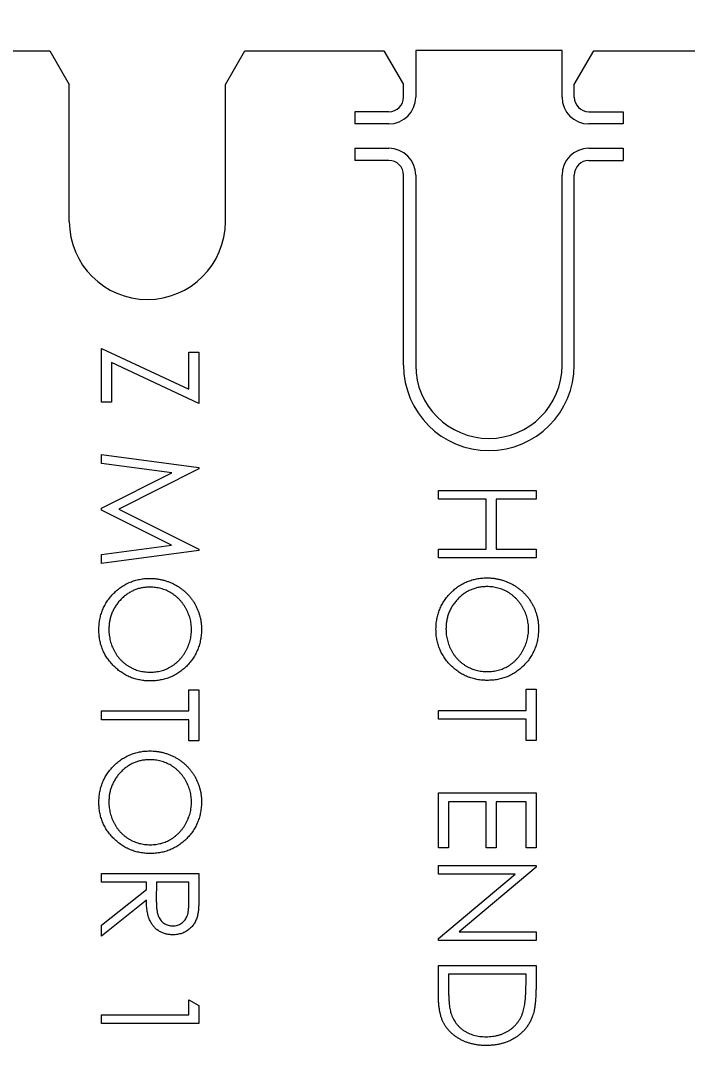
# Model space of a CAD drawing. Header units: millimetres. Extents: x 5 to 292, y 3 to 208.
# Drawn here: x 38.75 to 45.59, y 130.3 to 140.81 of the extents above; entities that cross this region are included whole.
import ezdxf

# ---------------------------------------------------------------- set-up
doc = ezdxf.new("R2010")
doc.units = ezdxf.units.MM
doc.layers.add('DIMENSIONS', color=179, linetype='Continuous')
doc.styles.add('SLDTEXTSTYLE1', font='TXT', dxfattribs={"width": 0.75})
doc.dimstyles.new('SLDDIMSTYLE1', dxfattribs={"dimtxt": 3.5, "dimasz": 3.302, "dimexe": 0, "dimexo": 0.0625, "dimgap": 0.875, "dimtad": 2, "dimlfac": 2, "dimrnd": 1e-09, "dimzin": 12, "dimdsep": 46, "dimtxsty": 'SLDTEXTSTYLE1', "dimblk1": 'CLOSED', "dimblk2": 'CLOSED', "dimsah": 1, "dimcen": 0.09, "dimadec": 0, "dimazin": 3, "dimtfac": 1, "dimtofl": 0, "dimtmove": 0, "dimatfit": 3, "dimldrblk": 'CLOSED', "dimfxl": 0, "dimfrac": 2, "dimtolj": 1, "dimtzin": 12, "dimarcsym": 0})

# ---------------------------------------------------------------- blocks, each defined once
blk = doc.blocks.new('_CLOSED')
at = {"color": 0, "linetype": 'ByBlock', "lineweight": -2}
for p, q in [((-1, 0.166667), (0, 0)), ((-1, 0.166667), (-1, -0.166667)), ((0, 0), (-1, -0.166667)), ((0, 0), (-1, 0))]:
    blk.add_line(p, q, dxfattribs=at)
blk = doc.blocks.new('_D_1')
at = {"layer": 'DIMENSIONS'}
for p, q in [((16.753, 136.699), (16.753, 148.917)), ((284.86, 133.699), (284.86, 148.917)), ((16.753, 147.917), (284.86, 147.917))]:
    blk.add_line(p, q, dxfattribs=at)
at = {"layer": 'DIMENSIONS', "xscale": 3.302, "yscale": 3.302}
for p, rotation in [((16.753, 147.917, -27.848), 179.9999999999998), ((284.86, 147.917, -27.848), 359.9999999999998)]:
    blk.add_blockref('_CLOSED', p, dxfattribs=dict(at, rotation=rotation))
at = {"layer": 'DIMENSIONS', "insert": (153.218, 152.429), "char_height": 3.5, "attachment_point": 1, "style": 'SLDTEXTSTYLE1'}
blk.add_mtext('536.22', dxfattribs=at)

msp = doc.modelspace()

# ---------------------------------------------------------------- linework, layer by layer
at = {"color": 7, "linetype": 'Continuous', "lineweight": 15}
for p, q in [((38.0529, 140.4991), (39.0529, 140.4991)), ((39.0529, 140.4991), (39.2529, 140.1527)), ((40.8529, 140.1527), (41.0529, 140.4991)), ((41.0529, 140.4991), (42.4779, 140.4991)), ((42.4779, 140.4991), (42.6779, 140.1527)), ((42.8029, 140.5027), (42.8029, 140.0241)), ((44.3029, 140.5027), (42.8029, 140.5027)), ((44.3029, 140.0241), (44.3029, 140.5027)), ((44.4279, 140.1527), (44.6279, 140.4991)), ((44.6279, 140.4991), (46.0529, 140.4991)), ((39.2529, 138.7491), (39.2529, 140.1527)), ((40.8529, 138.7491), (40.8529, 140.1527)), ((42.6779, 140.0241), (42.6779, 140.1527)), ((44.4279, 140.0241), (44.4279, 140.1527)), ((42.5279, 139.8741), (42.1779, 139.8741)), ((42.1779, 139.8741), (42.1779, 139.7491)), ((44.5779, 139.8741), (44.9279, 139.8741)), ((44.9279, 139.8741), (44.9279, 139.7491)), ((42.5279, 139.7491), (42.1779, 139.7491)), ((44.9279, 139.7491), (44.5779, 139.7491)), ((42.1779, 139.4991), (42.5279, 139.4991)), ((42.1779, 139.4991), (42.1779, 139.3741)), ((44.5779, 139.4991), (44.9279, 139.4991)), ((44.9279, 139.4991), (44.9279, 139.3741)), ((42.5279, 139.3741), (42.1779, 139.3741)), ((44.5779, 139.3741), (44.9279, 139.3741)), ((42.6779, 137.2741), (42.6779, 139.2241)), ((42.8029, 139.2241), (42.8029, 137.2741)), ((44.3029, 137.2741), (44.3029, 139.2241)), ((44.4279, 137.2741), (44.4279, 139.2241)), ((39.5819, 137.4476), (40.4793, 137.0281)), ((39.5819, 136.8963), (39.5819, 137.4476)), ((40.4793, 137.4091), (40.5819, 137.4091)), ((40.4793, 137.0281), (40.4793, 137.4091)), ((40.5819, 137.4091), (40.5819, 136.8835)), ((39.6845, 137.3029), (39.6845, 136.8963)), ((40.5819, 136.8835), (39.6845, 137.3029)), ((39.6845, 136.8963), (39.5819, 136.8963)), ((39.5819, 136.3578), (40.5819, 136.2258)), ((39.5819, 136.2675), (39.5819, 136.3578)), ((40.303, 136.1719), (39.5819, 136.2675)), ((40.5819, 136.213), (39.7614, 135.8001)), ((40.5819, 136.2258), (40.5819, 136.213)), ((39.5819, 135.8096), (40.303, 136.1719)), ((43.0362, 135.9017), (43.0362, 135.9914)), ((43.0362, 135.9914), (44.0362, 135.9914)), ((43.5233, 135.9017), (43.0362, 135.9017)), ((43.5233, 135.3889), (43.5233, 135.9017)), ((43.6259, 135.9017), (43.6259, 135.3889)), ((44.0362, 135.9017), (43.6259, 135.9017)), ((44.0362, 135.9914), (44.0362, 135.9017)), ((39.5819, 135.7893), (39.5819, 135.8096)), ((39.7614, 135.8001), (40.5819, 135.3883)), ((40.3014, 135.4283), (39.5819, 135.7893)), ((39.5819, 135.3326), (40.3014, 135.4283)), ((40.5819, 135.3753), (39.5819, 135.2424)), ((40.5819, 135.3883), (40.5819, 135.3753)), ((43.0362, 135.3889), (43.5233, 135.3889)), ((43.0362, 135.2991), (43.0362, 135.3889)), ((43.6259, 135.3889), (44.0362, 135.3889)), ((44.0362, 135.3889), (44.0362, 135.2991)), ((39.5819, 135.2424), (39.5819, 135.3326)), ((44.0362, 135.2991), (43.0362, 135.2991)), ((40.4793, 133.9476), (40.5819, 133.9476)), ((40.4793, 133.7296), (40.4793, 133.9476)), ((40.5819, 133.9476), (40.5819, 133.4219)), ((43.9336, 133.953), (44.0362, 133.953)), ((43.9336, 133.735), (43.9336, 133.953)), ((44.0362, 133.953), (44.0362, 133.4273)), ((39.5819, 133.7296), (40.4793, 133.7296)), ((39.5819, 133.6399), (39.5819, 133.7296)), ((43.0362, 133.735), (43.9336, 133.735)), ((43.0362, 133.6453), (43.0362, 133.735)), ((40.4793, 133.6399), (39.5819, 133.6399)), ((40.4793, 133.4219), (40.4793, 133.6399)), ((43.9336, 133.6453), (43.0362, 133.6453)), ((43.9336, 133.4273), (43.9336, 133.6453)), ((40.5819, 133.4219), (40.4793, 133.4219)), ((44.0362, 133.4273), (43.9336, 133.4273)), ((43.0362, 132.3248), (43.0362, 132.8889)), ((43.0362, 132.8889), (44.0362, 132.8889)), ((44.0362, 132.8889), (44.0362, 132.3248)), ((43.1387, 132.7991), (43.1387, 132.3248)), ((43.5233, 132.7991), (43.1387, 132.7991)), ((43.5233, 132.3248), (43.5233, 132.7991)), ((43.6259, 132.7991), (43.6259, 132.3248)), ((43.9336, 132.7991), (43.6259, 132.7991)), ((43.9336, 132.3248), (43.9336, 132.7991)), ((43.1387, 132.3248), (43.0362, 132.3248)), ((43.6259, 132.3248), (43.5233, 132.3248)), ((44.0362, 132.3248), (43.9336, 132.3248)), ((43.0362, 132.1453), (44.0362, 132.1453)), ((43.0362, 132.0555), (43.0362, 132.1453)), ((44.0362, 132.1264), (43.2491, 131.4658)), ((44.0362, 132.1453), (44.0362, 132.1264)), ((39.5819, 131.9732), (39.5819, 132.063)), ((39.5819, 132.063), (40.5819, 132.063)), ((40.5819, 132.063), (40.5819, 131.8628)), ((43.8214, 132.0555), (43.0362, 132.0555)), ((43.0362, 131.3965), (43.8214, 132.0555)), ((40.0434, 131.9732), (39.5819, 131.9732)), ((40.0434, 131.9003), (40.0434, 131.9732)), ((40.146, 131.9732), (40.1446, 131.7901)), ((40.4793, 131.9732), (40.146, 131.9732)), ((40.4793, 131.7857), (40.4793, 131.9732)), ((39.5819, 131.5329), (40.0434, 131.9003)), ((40.0434, 131.7893), (39.5819, 131.4219)), ((39.5819, 131.4219), (39.5819, 131.5329)), ((43.0362, 131.376), (43.0362, 131.3965)), ((43.2491, 131.4658), (44.0362, 131.4658)), ((44.0362, 131.4658), (44.0362, 131.376)), ((44.0362, 131.376), (43.0362, 131.376)), ((43.0362, 131.1196), (44.0362, 131.1196)), ((43.0362, 130.8097), (43.0362, 131.1196)), ((44.0362, 131.1196), (44.0362, 130.9177)), ((43.9336, 131.0299), (43.1387, 131.0299)), ((43.1387, 131.0299), (43.1387, 130.9151)), ((43.9336, 130.9596), (43.9336, 131.0299)), ((40.4793, 130.6142), (40.4793, 130.7681)), ((40.4793, 130.7681), (40.5819, 130.7094)), ((40.5819, 130.7094), (40.5819, 130.5245)), ((39.5819, 130.6142), (40.4793, 130.6142)), ((39.5819, 130.5245), (39.5819, 130.6142)), ((40.5819, 130.5245), (39.5819, 130.5245))]:
    msp.add_line(p, q, dxfattribs=at)
for centre, radius, start, end in [((42.5279, 140.0241), 0.15, 270, 0), ((42.5279, 140.0241), 0.275, 270, 0), ((44.5779, 140.0241), 0.275, 180, 270), ((44.5779, 140.0241), 0.15, 180, 270), ((42.5279, 139.2241), 0.275, 0, 90), ((44.5779, 139.2241), 0.275, 90, 180), ((42.5279, 139.2241), 0.15, 0, 90), ((44.5779, 139.2241), 0.15, 90, 180), ((40.0529, 138.7491), 0.8, 180, 0), ((43.5529, 137.2741), 0.875, 180, 0), ((43.5529, 137.2741), 0.75, 180, 0)]:
    msp.add_arc(centre, radius, start, end, dxfattribs=at)
for points, knots in [([(39.5562, 134.5614), (39.5567, 134.5795), (39.5576, 134.6152), (39.565, 134.6676), (39.5767, 134.718), (39.5935, 134.7661), (39.6151, 134.8121), (39.6414, 134.856), (39.6727, 134.8975), (39.7081, 134.9365), (39.7468, 134.9721), (39.7881, 135.0032), (39.8315, 135.0296), (39.8769, 135.0511), (39.9241, 135.0681), (39.9735, 135.0798), (40.0248, 135.0873), (40.0598, 135.0882), (40.0775, 135.0886)], [0, 0, 0, 0, 0.0658189, 0.1297465, 0.192072, 0.2534594, 0.3145696, 0.3762799, 0.4390257, 0.503267, 0.5674928, 0.6297048, 0.6909996, 0.7514517, 0.8120044, 0.8731497, 0.9356355, 1, 1, 1, 1]), ([(40.0775, 135.0886), (40.0894, 135.0884), (40.113, 135.0881), (40.1481, 135.0845), (40.1827, 135.0792), (40.2165, 135.0716), (40.2497, 135.0616), (40.2823, 135.0499), (40.3141, 135.0356), (40.3451, 135.0194), (40.375, 135.0013), (40.4033, 134.9814), (40.4301, 134.9602), (40.4549, 134.937), (40.4783, 134.9126), (40.4999, 134.8864), (40.52, 134.8588), (40.5381, 134.8295), (40.5545, 134.7993), (40.5686, 134.7682), (40.5806, 134.7366), (40.5904, 134.7043), (40.5982, 134.6715), (40.6034, 134.638), (40.6071, 134.6039), (40.6074, 134.5809), (40.6075, 134.5694)], [0, 0, 0, 0, 0.043209, 0.0858729, 0.12812, 0.170152, 0.2119176, 0.253753, 0.2960064, 0.3384434, 0.3810154, 0.4228205, 0.4640891, 0.5051258, 0.545975, 0.5869852, 0.6283386, 0.6700838, 0.7119916, 0.7530392, 0.7940494, 0.8348855, 0.8754983, 0.9165473, 0.9580038, 1, 1, 1, 1]), ([(43.0105, 134.5667), (43.011, 134.5849), (43.0118, 134.6206), (43.0193, 134.673), (43.031, 134.7234), (43.0477, 134.7715), (43.0693, 134.8175), (43.0957, 134.8614), (43.1269, 134.9029), (43.1624, 134.9419), (43.201, 134.9775), (43.2424, 135.0086), (43.2857, 135.035), (43.3311, 135.0565), (43.3784, 135.0735), (43.4278, 135.0852), (43.4791, 135.0927), (43.514, 135.0936), (43.5318, 135.094)], [0, 0, 0, 0, 0.0658189, 0.1297465, 0.192072, 0.2534594, 0.3145696, 0.3762799, 0.4390257, 0.503267, 0.5674928, 0.6297048, 0.6909996, 0.7514517, 0.8120044, 0.8731497, 0.9356355, 1, 1, 1, 1]), ([(43.5318, 135.094), (43.5437, 135.0938), (43.5673, 135.0935), (43.6024, 135.0899), (43.6369, 135.0846), (43.6708, 135.077), (43.7039, 135.067), (43.7366, 135.0553), (43.7683, 135.041), (43.7994, 135.0248), (43.8293, 135.0067), (43.8575, 134.9867), (43.8844, 134.9656), (43.9091, 134.9424), (43.9325, 134.9179), (43.9542, 134.8918), (43.9743, 134.8642), (43.9924, 134.8349), (44.0088, 134.8047), (44.0228, 134.7736), (44.0349, 134.742), (44.0447, 134.7097), (44.0524, 134.6769), (44.0577, 134.6434), (44.0613, 134.6093), (44.0617, 134.5863), (44.0618, 134.5748)], [0, 0, 0, 0, 0.043209, 0.0858729, 0.12812, 0.170152, 0.2119176, 0.253753, 0.2960064, 0.3384434, 0.3810154, 0.4228205, 0.4640891, 0.5051258, 0.545975, 0.5869852, 0.6283386, 0.6700838, 0.7119916, 0.7530392, 0.7940494, 0.8348855, 0.8754983, 0.9165473, 0.9580038, 1, 1, 1, 1]), ([(40.0779, 134.9989), (40.0634, 134.9985), (40.035, 134.9978), (39.9934, 134.9915), (39.9533, 134.9818), (39.9152, 134.9676), (39.8785, 134.9498), (39.8437, 134.9278), (39.8107, 134.9017), (39.7797, 134.8721), (39.7515, 134.8397), (39.7267, 134.8053), (39.7057, 134.7693), (39.6886, 134.7316), (39.6751, 134.6923), (39.6658, 134.6512), (39.6597, 134.6087), (39.6591, 134.5797), (39.6588, 134.565)], [0, 0, 0, 0, 0.064504, 0.1268993, 0.1877465, 0.2481497, 0.3085861, 0.369583, 0.431827, 0.4961797, 0.5606679, 0.6235045, 0.6852604, 0.7465368, 0.8083274, 0.8704862, 0.9343169, 1, 1, 1, 1]), ([(40.505, 134.565), (40.5048, 134.5745), (40.5046, 134.5933), (40.5016, 134.6214), (40.4973, 134.6491), (40.4911, 134.6765), (40.4827, 134.7034), (40.473, 134.73), (40.4613, 134.7562), (40.4479, 134.7818), (40.4332, 134.8066), (40.4169, 134.83), (40.3995, 134.8521), (40.3808, 134.8728), (40.3609, 134.8921), (40.3399, 134.9102), (40.3174, 134.9266), (40.2938, 134.9416), (40.2693, 134.955), (40.2441, 134.967), (40.218, 134.9767), (40.1913, 134.9847), (40.164, 134.9913), (40.1359, 134.9955), (40.1071, 134.9985), (40.0877, 134.9987), (40.0779, 134.9989)], [0, 0, 0, 0, 0.04202333, 0.08364491, 0.1249838, 0.16624746, 0.20770156, 0.24963107, 0.29174177, 0.33474288, 0.37746017, 0.41955632, 0.46104418, 0.50209628, 0.54289071, 0.58380082, 0.62486358, 0.66622469, 0.70739919, 0.74855668, 0.78965459, 0.83073973, 0.87207014, 0.9139934, 0.95649813, 1, 1, 1, 1]), ([(43.5322, 135.0042), (43.5177, 135.0039), (43.4893, 135.0032), (43.4476, 134.9969), (43.4076, 134.9872), (43.3694, 134.973), (43.3328, 134.9552), (43.2979, 134.9332), (43.2649, 134.9071), (43.234, 134.8775), (43.2057, 134.8451), (43.181, 134.8107), (43.16, 134.7747), (43.1429, 134.737), (43.1294, 134.6977), (43.1201, 134.6566), (43.114, 134.6141), (43.1134, 134.5851), (43.1131, 134.5704)], [0, 0, 0, 0, 0.064504, 0.1268993, 0.1877465, 0.2481497, 0.3085861, 0.369583, 0.431827, 0.4961797, 0.5606679, 0.6235045, 0.6852604, 0.7465368, 0.8083274, 0.8704862, 0.9343169, 1, 1, 1, 1]), ([(43.9592, 134.5704), (43.9591, 134.5798), (43.9589, 134.5987), (43.9559, 134.6268), (43.9515, 134.6545), (43.9454, 134.6819), (43.937, 134.7087), (43.9273, 134.7354), (43.9155, 134.7616), (43.9022, 134.7872), (43.8875, 134.812), (43.8712, 134.8354), (43.8538, 134.8575), (43.8351, 134.8782), (43.8152, 134.8975), (43.7942, 134.9156), (43.7716, 134.932), (43.7481, 134.947), (43.7236, 134.9604), (43.6984, 134.9724), (43.6723, 134.9821), (43.6456, 134.9901), (43.6182, 134.9967), (43.5901, 135.0009), (43.5614, 135.0039), (43.542, 135.0041), (43.5322, 135.0042)], [0, 0, 0, 0, 0.0420233, 0.0836449, 0.1249838, 0.1662475, 0.2077016, 0.2496311, 0.2917418, 0.3347429, 0.3774602, 0.4195563, 0.4610442, 0.5020963, 0.5428907, 0.5838008, 0.6248636, 0.6662247, 0.7073992, 0.7485567, 0.7896546, 0.8307397, 0.8720701, 0.9139934, 0.9564981, 1, 1, 1, 1]), ([(40.0823, 134.0373), (40.0643, 134.0378), (40.0288, 134.0386), (39.9768, 134.0461), (39.9268, 134.0578), (39.8789, 134.0746), (39.833, 134.0961), (39.7893, 134.1225), (39.7477, 134.1537), (39.7088, 134.1892), (39.673, 134.2279), (39.6419, 134.2694), (39.6151, 134.3128), (39.5938, 134.3586), (39.5767, 134.4062), (39.5651, 134.4561), (39.5575, 134.508), (39.5567, 134.5434), (39.5562, 134.5614)], [0, 0, 0, 0, 0.0652265, 0.128569, 0.1903204, 0.251378, 0.3123875, 0.3737887, 0.4364312, 0.5005668, 0.5646868, 0.6271355, 0.6884554, 0.7492457, 0.8101552, 0.8716709, 0.9347735, 1, 1, 1, 1]), ([(39.6588, 134.565), (39.6589, 134.5551), (39.6592, 134.5355), (39.6619, 134.5063), (39.6663, 134.4776), (39.6725, 134.4496), (39.6804, 134.4221), (39.6897, 134.3951), (39.7013, 134.3689), (39.7142, 134.3431), (39.7288, 134.3184), (39.7445, 134.2948), (39.762, 134.273), (39.7803, 134.2523), (39.8, 134.233), (39.821, 134.2151), (39.8435, 134.1989), (39.867, 134.1839), (39.8916, 134.1705), (39.9169, 134.1588), (39.9428, 134.149), (39.9695, 134.141), (39.9968, 134.1347), (40.0248, 134.1304), (40.0534, 134.1274), (40.0727, 134.1272), (40.0825, 134.1271)], [0, 0, 0, 0, 0.0436332, 0.0865378, 0.1291773, 0.1714363, 0.2134159, 0.255266, 0.2973695, 0.3399407, 0.3823475, 0.4239529, 0.4648712, 0.5055723, 0.5460026, 0.586568, 0.6270648, 0.6682707, 0.7095492, 0.7504282, 0.7910962, 0.8320271, 0.873136, 0.9146108, 0.956956, 1, 1, 1, 1]), ([(40.6075, 134.5694), (40.6071, 134.5509), (40.6061, 134.5145), (40.5991, 134.461), (40.5869, 134.41), (40.5706, 134.361), (40.549, 134.3146), (40.5228, 134.2704), (40.4918, 134.2285), (40.4562, 134.1896), (40.4175, 134.154), (40.3763, 134.1226), (40.3326, 134.0963), (40.2868, 134.0747), (40.2388, 134.0578), (40.1885, 134.0461), (40.1361, 134.0386), (40.1004, 134.0378), (40.0823, 134.0373)], [0, 0, 0, 0, 0.06657, 0.130749, 0.1934128, 0.2549894, 0.3161136, 0.3772618, 0.4394008, 0.5029706, 0.566525, 0.6282311, 0.6890906, 0.7493447, 0.8101696, 0.8716098, 0.9348692, 1, 1, 1, 1]), ([(40.0825, 134.1271), (40.0922, 134.1272), (40.1114, 134.1274), (40.1398, 134.1304), (40.1676, 134.1347), (40.1947, 134.1409), (40.221, 134.149), (40.2465, 134.1588), (40.2714, 134.1705), (40.2956, 134.1839), (40.3188, 134.1989), (40.341, 134.2153), (40.3617, 134.2334), (40.3815, 134.2527), (40.4, 134.2736), (40.4171, 134.2961), (40.4333, 134.3198), (40.4479, 134.3449), (40.4614, 134.3708), (40.4729, 134.3974), (40.4827, 134.4244), (40.4911, 134.4517), (40.4972, 134.4795), (40.5016, 134.5077), (40.5046, 134.5362), (40.5048, 134.5553), (40.505, 134.565)], [0, 0, 0, 0, 0.0429151, 0.08513, 0.1264733, 0.167453, 0.2079763, 0.2482494, 0.28875, 0.3296699, 0.3705373, 0.4111286, 0.4518189, 0.4924059, 0.5334859, 0.5752631, 0.6174406, 0.6606717, 0.7039402, 0.7468675, 0.7890793, 0.831104, 0.873238, 0.9151658, 0.9573807, 1, 1, 1, 1]), ([(43.5366, 134.0427), (43.5186, 134.0432), (43.4831, 134.044), (43.4311, 134.0515), (43.3811, 134.0632), (43.3331, 134.08), (43.2872, 134.1015), (43.2435, 134.1279), (43.202, 134.1591), (43.163, 134.1946), (43.1273, 134.2333), (43.0962, 134.2748), (43.0694, 134.3182), (43.0481, 134.364), (43.031, 134.4116), (43.0193, 134.4615), (43.0118, 134.5134), (43.011, 134.5488), (43.0105, 134.5667)], [0, 0, 0, 0, 0.0652265, 0.128569, 0.1903204, 0.251378, 0.3123875, 0.3737887, 0.4364312, 0.5005668, 0.5646868, 0.6271355, 0.6884554, 0.7492457, 0.8101552, 0.8716709, 0.9347735, 1, 1, 1, 1]), ([(43.1131, 134.5704), (43.1132, 134.5605), (43.1135, 134.5409), (43.1162, 134.5117), (43.1206, 134.483), (43.1268, 134.455), (43.1347, 134.4275), (43.144, 134.4005), (43.1556, 134.3743), (43.1684, 134.3485), (43.1831, 134.3238), (43.1988, 134.3002), (43.2162, 134.2784), (43.2346, 134.2577), (43.2543, 134.2384), (43.2753, 134.2205), (43.2978, 134.2042), (43.3213, 134.1893), (43.3458, 134.1759), (43.3711, 134.1642), (43.3971, 134.1544), (43.4237, 134.1464), (43.451, 134.1401), (43.479, 134.1358), (43.5077, 134.1328), (43.527, 134.1326), (43.5368, 134.1325)], [0, 0, 0, 0, 0.0436332, 0.0865378, 0.1291773, 0.1714363, 0.2134159, 0.255266, 0.2973695, 0.3399407, 0.3823475, 0.4239529, 0.4648712, 0.5055723, 0.5460026, 0.586568, 0.6270648, 0.6682707, 0.7095492, 0.7504282, 0.7910962, 0.8320271, 0.873136, 0.9146108, 0.956956, 1, 1, 1, 1]), ([(44.0618, 134.5748), (44.0613, 134.5562), (44.0604, 134.5199), (44.0534, 134.4664), (44.0412, 134.4154), (44.0249, 134.3664), (44.0032, 134.32), (43.977, 134.2758), (43.9461, 134.2339), (43.9105, 134.195), (43.8718, 134.1594), (43.8305, 134.128), (43.7869, 134.1017), (43.7411, 134.0801), (43.6931, 134.0632), (43.6428, 134.0515), (43.5904, 134.044), (43.5547, 134.0432), (43.5366, 134.0427)], [0, 0, 0, 0, 0.06657, 0.130749, 0.1934128, 0.2549894, 0.3161136, 0.3772618, 0.4394008, 0.5029706, 0.566525, 0.6282311, 0.6890906, 0.7493447, 0.8101696, 0.8716098, 0.9348692, 1, 1, 1, 1]), ([(43.5368, 134.1325), (43.5465, 134.1326), (43.5657, 134.1328), (43.5941, 134.1358), (43.6219, 134.1401), (43.6489, 134.1463), (43.6752, 134.1544), (43.7008, 134.1642), (43.7257, 134.1759), (43.7499, 134.1893), (43.7731, 134.2043), (43.7952, 134.2207), (43.816, 134.2388), (43.8358, 134.2581), (43.8542, 134.279), (43.8714, 134.3015), (43.8875, 134.3252), (43.9022, 134.3503), (43.9156, 134.3762), (43.9272, 134.4028), (43.937, 134.4298), (43.9454, 134.4571), (43.9515, 134.4849), (43.9559, 134.5131), (43.9589, 134.5416), (43.9591, 134.5607), (43.9592, 134.5704)], [0, 0, 0, 0, 0.0429151, 0.08513, 0.1264733, 0.167453, 0.2079763, 0.2482494, 0.28875, 0.3296699, 0.3705373, 0.4111286, 0.4518189, 0.4924059, 0.5334859, 0.5752631, 0.6174406, 0.6606717, 0.7039402, 0.7468675, 0.7890793, 0.831104, 0.873238, 0.9151658, 0.9573807, 1, 1, 1, 1]), ([(39.5562, 132.7921), (39.5567, 132.8102), (39.5576, 132.846), (39.565, 132.8984), (39.5767, 132.9488), (39.5935, 132.9969), (39.6151, 133.0429), (39.6414, 133.0867), (39.6727, 133.1283), (39.7081, 133.1673), (39.7468, 133.2029), (39.7881, 133.234), (39.8315, 133.2603), (39.8769, 133.2819), (39.9241, 133.2989), (39.9735, 133.3105), (40.0248, 133.3181), (40.0598, 133.3189), (40.0775, 133.3194)], [0, 0, 0, 0, 0.0658189, 0.1297465, 0.192072, 0.2534594, 0.3145696, 0.3762799, 0.4390257, 0.503267, 0.5674928, 0.6297048, 0.6909996, 0.7514517, 0.8120044, 0.8731497, 0.9356355, 1, 1, 1, 1]), ([(40.0775, 133.3194), (40.0894, 133.3192), (40.113, 133.3189), (40.1481, 133.3153), (40.1827, 133.31), (40.2165, 133.3024), (40.2497, 133.2924), (40.2823, 133.2807), (40.3141, 133.2664), (40.3451, 133.2502), (40.375, 133.2321), (40.4033, 133.2121), (40.4301, 133.191), (40.4549, 133.1678), (40.4783, 133.1433), (40.4999, 133.1172), (40.52, 133.0895), (40.5381, 133.0603), (40.5545, 133.0301), (40.5686, 132.999), (40.5806, 132.9674), (40.5904, 132.9351), (40.5982, 132.9023), (40.6034, 132.8688), (40.6071, 132.8347), (40.6074, 132.8117), (40.6075, 132.8001)], [0, 0, 0, 0, 0.043209, 0.0858729, 0.12812, 0.170152, 0.2119176, 0.253753, 0.2960064, 0.3384434, 0.3810154, 0.4228205, 0.4640891, 0.5051258, 0.545975, 0.5869852, 0.6283386, 0.6700838, 0.7119916, 0.7530392, 0.7940494, 0.8348855, 0.8754983, 0.9165473, 0.9580038, 1, 1, 1, 1]), ([(40.0779, 133.2296), (40.0634, 133.2293), (40.035, 133.2285), (39.9934, 133.2223), (39.9533, 133.2126), (39.9152, 133.1984), (39.8785, 133.1805), (39.8437, 133.1585), (39.8107, 133.1325), (39.7797, 133.1028), (39.7515, 133.0705), (39.7267, 133.0361), (39.7057, 133.0001), (39.6886, 132.9623), (39.6751, 132.9231), (39.6658, 132.882), (39.6597, 132.8395), (39.6591, 132.8104), (39.6588, 132.7957)], [0, 0, 0, 0, 0.064504, 0.1268993, 0.1877465, 0.2481497, 0.3085861, 0.369583, 0.431827, 0.4961797, 0.5606679, 0.6235045, 0.6852604, 0.7465368, 0.8083274, 0.8704862, 0.9343169, 1, 1, 1, 1]), ([(40.505, 132.7957), (40.5048, 132.8052), (40.5046, 132.8241), (40.5016, 132.8522), (40.4973, 132.8799), (40.4911, 132.9073), (40.4827, 132.9341), (40.473, 132.9608), (40.4613, 132.9869), (40.4479, 133.0126), (40.4332, 133.0374), (40.4169, 133.0608), (40.3995, 133.0829), (40.3808, 133.1036), (40.3609, 133.1229), (40.3399, 133.141), (40.3174, 133.1574), (40.2938, 133.1724), (40.2693, 133.1858), (40.2441, 133.1977), (40.218, 133.2075), (40.1913, 133.2155), (40.164, 133.2221), (40.1359, 133.2262), (40.1071, 133.2293), (40.0877, 133.2295), (40.0779, 133.2296)], [0, 0, 0, 0, 0.0420233, 0.0836449, 0.1249838, 0.1662475, 0.2077016, 0.2496311, 0.2917418, 0.3347429, 0.3774602, 0.4195563, 0.4610442, 0.5020963, 0.5428907, 0.5838008, 0.6248636, 0.6662247, 0.7073992, 0.7485567, 0.7896546, 0.8307397, 0.8720701, 0.9139934, 0.9564981, 1, 1, 1, 1]), ([(40.0823, 132.2681), (40.0643, 132.2685), (40.0288, 132.2694), (39.9768, 132.2769), (39.9268, 132.2886), (39.8789, 132.3053), (39.833, 132.3268), (39.7893, 132.3533), (39.7477, 132.3845), (39.7088, 132.42), (39.673, 132.4587), (39.6419, 132.5002), (39.6151, 132.5435), (39.5938, 132.5893), (39.5767, 132.637), (39.5651, 132.6868), (39.5575, 132.7387), (39.5567, 132.7741), (39.5562, 132.7921)], [0, 0, 0, 0, 0.0652265, 0.128569, 0.19032038, 0.25137799, 0.31238753, 0.3737887, 0.43643116, 0.50056676, 0.5646868, 0.62713552, 0.68845541, 0.74924575, 0.81015518, 0.87167093, 0.9347735, 1, 1, 1, 1]), ([(39.6588, 132.7957), (39.6589, 132.7858), (39.6592, 132.7662), (39.6619, 132.7371), (39.6663, 132.7084), (39.6725, 132.6803), (39.6804, 132.6529), (39.6897, 132.6259), (39.7013, 132.5996), (39.7142, 132.5738), (39.7288, 132.5492), (39.7445, 132.5256), (39.762, 132.5037), (39.7803, 132.4831), (39.8, 132.4637), (39.821, 132.4459), (39.8435, 132.4296), (39.867, 132.4146), (39.8916, 132.4013), (39.9169, 132.3896), (39.9428, 132.3797), (39.9695, 132.3717), (39.9968, 132.3655), (40.0248, 132.3612), (40.0534, 132.3582), (40.0727, 132.3579), (40.0825, 132.3578)], [0, 0, 0, 0, 0.0436332, 0.0865378, 0.1291773, 0.1714363, 0.2134159, 0.255266, 0.2973695, 0.3399407, 0.3823475, 0.4239529, 0.4648712, 0.5055723, 0.5460026, 0.586568, 0.6270648, 0.6682707, 0.7095492, 0.7504282, 0.7910962, 0.8320271, 0.873136, 0.9146108, 0.956956, 1, 1, 1, 1]), ([(40.6075, 132.8001), (40.6071, 132.7816), (40.6061, 132.7453), (40.5991, 132.6918), (40.5869, 132.6408), (40.5706, 132.5918), (40.549, 132.5453), (40.5228, 132.5011), (40.4918, 132.4593), (40.4562, 132.4204), (40.4175, 132.3848), (40.3763, 132.3534), (40.3326, 132.3271), (40.2868, 132.3055), (40.2388, 132.2886), (40.1885, 132.2769), (40.1361, 132.2694), (40.1004, 132.2685), (40.0823, 132.2681)], [0, 0, 0, 0, 0.06657, 0.130749, 0.1934128, 0.2549894, 0.3161136, 0.3772618, 0.4394008, 0.5029706, 0.566525, 0.6282311, 0.6890906, 0.7493447, 0.8101696, 0.8716098, 0.9348692, 1, 1, 1, 1]), ([(40.0825, 132.3578), (40.0922, 132.3579), (40.1114, 132.3582), (40.1398, 132.3612), (40.1676, 132.3655), (40.1947, 132.3717), (40.221, 132.3797), (40.2465, 132.3896), (40.2714, 132.4013), (40.2956, 132.4146), (40.3188, 132.4297), (40.341, 132.4461), (40.3617, 132.4642), (40.3815, 132.4835), (40.4, 132.5044), (40.4171, 132.5268), (40.4333, 132.5506), (40.4479, 132.5757), (40.4614, 132.6016), (40.4729, 132.6282), (40.4827, 132.6552), (40.4911, 132.6825), (40.4972, 132.7103), (40.5016, 132.7385), (40.5046, 132.767), (40.5048, 132.7861), (40.505, 132.7957)], [0, 0, 0, 0, 0.0429151, 0.08513, 0.1264733, 0.167453, 0.2079763, 0.2482494, 0.28875, 0.3296699, 0.3705373, 0.4111286, 0.4518189, 0.4924059, 0.5334859, 0.5752631, 0.6174406, 0.6606717, 0.7039402, 0.7468675, 0.7890793, 0.831104, 0.873238, 0.9151658, 0.9573807, 1, 1, 1, 1]), ([(40.5819, 131.8628), (40.5818, 131.8495), (40.5818, 131.8238), (40.5813, 131.7871), (40.5799, 131.7537), (40.5787, 131.7237), (40.5766, 131.6971), (40.5746, 131.6737), (40.5719, 131.6538), (40.5694, 131.6417), (40.5683, 131.6363)], [0, 0, 0, 0, 0.1762578, 0.3384344, 0.4848221, 0.6171576, 0.7346984, 0.8373852, 0.9263724, 1, 1, 1, 1]), ([(40.3145, 131.4348), (40.3011, 131.4352), (40.2751, 131.436), (40.2374, 131.4436), (40.2022, 131.4561), (40.1696, 131.4734), (40.1402, 131.4953), (40.1144, 131.5217), (40.0928, 131.5525), (40.0778, 131.5812), (40.0682, 131.6066), (40.0614, 131.6274), (40.0562, 131.6502), (40.0515, 131.6746), (40.048, 131.7008), (40.0454, 131.7288), (40.0438, 131.7585), (40.0436, 131.7788), (40.0434, 131.7893)], [0, 0, 0, 0, 0.0787802, 0.1537206, 0.2267135, 0.2991912, 0.37119, 0.4430064, 0.5166892, 0.5932172, 0.6338729, 0.6769891, 0.7228995, 0.7719586, 0.8242113, 0.8793787, 0.9379481, 1, 1, 1, 1]), ([(40.1446, 131.7901), (40.1446, 131.7816), (40.1446, 131.765), (40.1457, 131.741), (40.147, 131.7187), (40.149, 131.6981), (40.1516, 131.6793), (40.1548, 131.6622), (40.1585, 131.6467), (40.1643, 131.6288), (40.1734, 131.6087), (40.1867, 131.5869), (40.2034, 131.5683), (40.2226, 131.5526), (40.2436, 131.54), (40.2663, 131.5311), (40.2901, 131.5255), (40.3064, 131.5248), (40.3147, 131.5245)], [0, 0, 0, 0, 0.0716681, 0.1389133, 0.2011846, 0.2591244, 0.312255, 0.3606815, 0.4050861, 0.4451017, 0.5187778, 0.5894616, 0.6584622, 0.7272832, 0.7963225, 0.8631749, 0.9309494, 1, 1, 1, 1]), ([(40.3147, 131.5245), (40.3227, 131.5248), (40.3386, 131.5255), (40.362, 131.5311), (40.384, 131.5405), (40.4046, 131.5531), (40.4233, 131.5686), (40.4393, 131.5867), (40.4526, 131.6069), (40.461, 131.6259), (40.4662, 131.6428), (40.4698, 131.6575), (40.4727, 131.6741), (40.4751, 131.6927), (40.4771, 131.7132), (40.4785, 131.7357), (40.4793, 131.7601), (40.4793, 131.777), (40.4793, 131.7857)], [0, 0, 0, 0, 0.0688143, 0.1363648, 0.2040194, 0.2730637, 0.3429133, 0.4109654, 0.4791688, 0.549308, 0.5876516, 0.6306467, 0.6788788, 0.7319343, 0.7911114, 0.8552832, 0.9250859, 1, 1, 1, 1]), ([(40.5683, 131.6363), (40.5665, 131.629), (40.5629, 131.6145), (40.5553, 131.5936), (40.5466, 131.5738), (40.5363, 131.555), (40.5244, 131.5373), (40.5111, 131.5207), (40.4965, 131.5049), (40.4802, 131.4907), (40.4631, 131.4773), (40.4447, 131.466), (40.4253, 131.4562), (40.405, 131.4485), (40.3837, 131.4422), (40.3615, 131.4378), (40.3383, 131.4352), (40.3225, 131.4349), (40.3145, 131.4348)], [0, 0, 0, 0, 0.0642168, 0.1270638, 0.1887445, 0.2491321, 0.3094525, 0.3698267, 0.4306501, 0.4923519, 0.5540721, 0.6156898, 0.6767977, 0.738439, 0.8013169, 0.8651845, 0.9316413, 1, 1, 1, 1]), ([(43.9056, 130.6523), (43.9079, 130.6607), (43.9128, 130.6785), (43.9182, 130.7076), (43.9229, 130.7403), (43.9269, 130.7769), (43.9298, 130.8172), (43.932, 130.8613), (43.9334, 130.9092), (43.9335, 130.9423), (43.9336, 130.9596)], [0, 0, 0, 0, 0.0843186, 0.1792845, 0.2865825, 0.4051115, 0.5355929, 0.6781902, 0.8329758, 1, 1, 1, 1]), ([(43.1387, 130.9151), (43.1388, 130.8986), (43.1389, 130.8669), (43.1401, 130.8213), (43.1421, 130.7796), (43.1448, 130.7418), (43.1484, 130.708), (43.1525, 130.6781), (43.1575, 130.6522), (43.1621, 130.6365), (43.1642, 130.6292)], [0, 0, 0, 0, 0.1719007, 0.3306279, 0.4755488, 0.6067462, 0.7250238, 0.8297424, 0.9213228, 1, 1, 1, 1]), ([(44.0362, 130.9177), (44.036, 130.9001), (44.0358, 130.8662), (44.0342, 130.8172), (44.0315, 130.7718), (44.0275, 130.7303), (44.0226, 130.6924), (44.0165, 130.6584), (44.0092, 130.628), (44.003, 130.6092), (44.0001, 130.6004)], [0, 0, 0, 0, 0.1642892, 0.3174059, 0.4588436, 0.5893665, 0.7078313, 0.81577, 0.9128799, 1, 1, 1, 1]), ([(43.5235, 130.2991), (43.5112, 130.2993), (43.4868, 130.2997), (43.4509, 130.3028), (43.4161, 130.3075), (43.3825, 130.3146), (43.3498, 130.3233), (43.3184, 130.3344), (43.2881, 130.3472), (43.2591, 130.3621), (43.2316, 130.3784), (43.2058, 130.3959), (43.1818, 130.4146), (43.1598, 130.4346), (43.1396, 130.4558), (43.1212, 130.4782), (43.1048, 130.5018), (43.09, 130.5267), (43.077, 130.5535), (43.066, 130.5826), (43.0569, 130.6144), (43.0493, 130.6486), (43.0433, 130.6853), (43.0393, 130.7245), (43.0365, 130.7663), (43.0363, 130.795), (43.0362, 130.8097)], [0, 0, 0, 0, 0.04608068, 0.0908068, 0.13429527, 0.17702439, 0.21882273, 0.26024412, 0.30107987, 0.34161389, 0.38158342, 0.42011959, 0.45807462, 0.49473849, 0.53119462, 0.5669337, 0.60271265, 0.63832661, 0.67485325, 0.71346737, 0.7544418, 0.79781536, 0.84398946, 0.89307157, 0.94496335, 1, 1, 1, 1]), ([(43.5237, 130.3889), (43.5354, 130.389), (43.5584, 130.3893), (43.5921, 130.3929), (43.6245, 130.3982), (43.6557, 130.4059), (43.6856, 130.4156), (43.7141, 130.4278), (43.7415, 130.4417), (43.7673, 130.4582), (43.7916, 130.4764), (43.8138, 130.4965), (43.8341, 130.5182), (43.8527, 130.5414), (43.8689, 130.5667), (43.8834, 130.5935), (43.8957, 130.6222), (43.9022, 130.6421), (43.9056, 130.6523)], [0, 0, 0, 0, 0.0701512, 0.1378126, 0.2032262, 0.2671741, 0.330024, 0.3917943, 0.4530844, 0.5143339, 0.575, 0.6348655, 0.6941163, 0.7534416, 0.8131258, 0.8740797, 0.936007, 1, 1, 1, 1]), ([(43.1642, 130.6292), (43.1674, 130.6201), (43.1737, 130.6021), (43.1853, 130.5761), (43.199, 130.5519), (43.2143, 130.529), (43.2316, 130.5078), (43.2507, 130.4879), (43.2715, 130.4695), (43.294, 130.4528), (43.3182, 130.4378), (43.3438, 130.4248), (43.3705, 130.4134), (43.3987, 130.4045), (43.4282, 130.3975), (43.4589, 130.3925), (43.4909, 130.3894), (43.5127, 130.389), (43.5237, 130.3889)], [0, 0, 0, 0, 0.0624145, 0.1233382, 0.1831245, 0.241783, 0.3005789, 0.3596801, 0.4188816, 0.4795307, 0.5408505, 0.6023034, 0.6644632, 0.7278057, 0.7928948, 0.8596723, 0.9284644, 1, 1, 1, 1]), ([(44.0001, 130.6004), (43.9957, 130.5888), (43.987, 130.566), (43.9705, 130.5334), (43.9519, 130.5027), (43.9311, 130.4738), (43.9074, 130.4473), (43.882, 130.4221), (43.8538, 130.3994), (43.8235, 130.3786), (43.7914, 130.3598), (43.7576, 130.3435), (43.7222, 130.3299), (43.6854, 130.3186), (43.6471, 130.3098), (43.6072, 130.3037), (43.5658, 130.2997), (43.5378, 130.2993), (43.5235, 130.2991)], [0, 0, 0, 0, 0.061545, 0.1216943, 0.1811549, 0.2398754, 0.2987019, 0.3576474, 0.4176048, 0.478494, 0.5404071, 0.602345, 0.6650043, 0.7285593, 0.7936505, 0.8605343, 0.929236, 1, 1, 1, 1])]:
    msp.add_open_spline(points, degree=3, knots=knots, dxfattribs=at)

# ---------------------------------------------------------------- dimensions: what is measured, and where the dimension line sits
at = {"layer": 'DIMENSIONS'}
dim = msp.add_linear_dim(base=(284.8605, 147.9168), p1=(16.7529, 135.6991), p2=(284.8605, 132.6991), dimstyle='SLDDIMSTYLE1', dxfattribs=at)
dim.commit()
dim.dimension.update_dxf_attribs({"geometry": '_D_1', "text_midpoint": (160.3296, 147.9168), "dimtype": 160})

doc.saveas('drawing.dxf')
